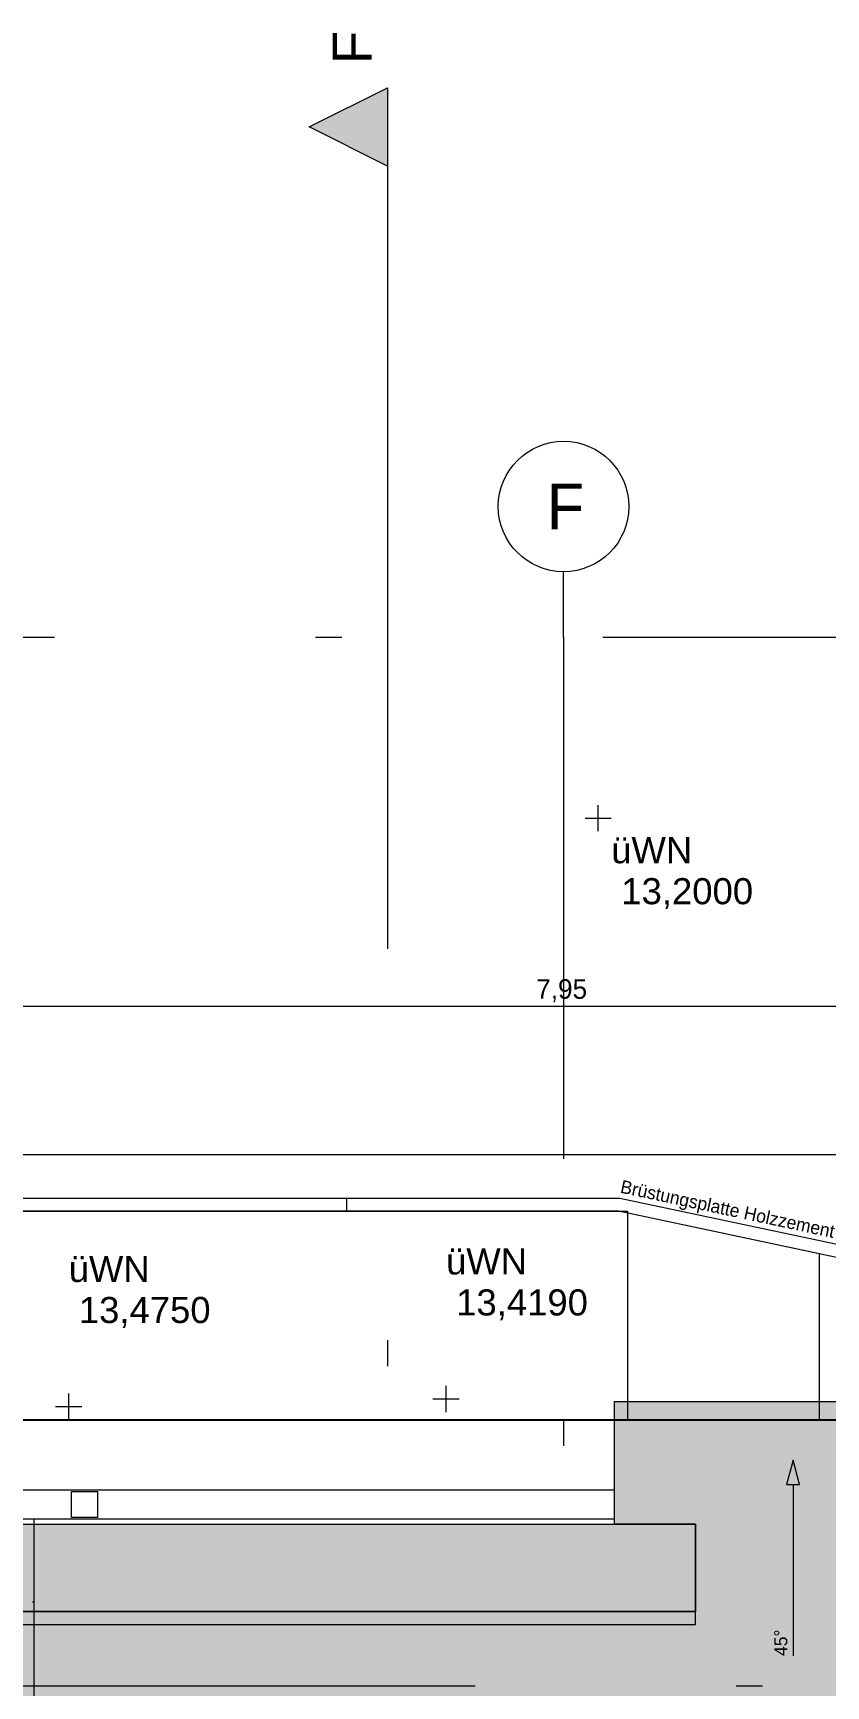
# Model space of a CAD drawing. Header units: metres. Extents: x -3 to 171, y -23 to 41.
# Drawn here: x 12.97 to 16, y -1.02 to 5.31 of the extents above; entities that cross this region are included whole.
import ezdxf

# ---------------------------------------------------------------- set-up
doc = ezdxf.new("R2010")
doc.units = ezdxf.units.M
doc.header["$MEASUREMENT"] = 0
doc.set_wipeout_variables(frame=1)
for name, pattern in [('Achse', [0.004, 0.002, -0.001, 0, -0.001]), ('Schnittlinie', [0.006, 0.003, -0.0015, 0, -0.0015]), ('Wipeout_Contour', [1, 0, -1])]:
    doc.linetypes.add(name, pattern=pattern)
for name, color, linetype in [('6._Dach PP STG1_1_000 Achsraster', 7, 'Continuous'), ('6._Dach PP STG1_1_165 Fassadengestaltung Bänder', 7, 'Continuous'), ('6._Dach PP STG1_1_330 Dachaufbau', 7, 'Continuous'), ('6._Dach PP STG1_1_611 Entwässerung', 7, 'Continuous'), ('6._Dach PP STG1_1_815 Raumbegrenzung', 7, 'Continuous'), ('6._Dach PP STG1_1_840 Baulinien', 7, 'Continuous'), ('6._Dach PP STG1_1_851 Marker Schnitt', 7, 'Continuous'), ('6._Dach PP STG1_1_910 Allgemein Lageplan Höhen', 7, 'Continuous'), ('6._Dach PP STG1_1_945 Einreichplan Beschriftung', 7, 'Continuous'), ('6._Dach PP STG1_1_950 Polierplan Bemaßung', 7, 'Continuous'), ('6._Dach PP STG1_1_Neubau_840 Baulinien', 7, 'Continuous')]:
    doc.layers.add(name, color=color, linetype=linetype)
doc.styles.add('ERSTELLTER_STIL_1', font='arial.ttf')
doc.styles.add('ERSTELLTER_STIL_2', font='')
doc.styles.get('ERSTELLTER_STIL_2').set_extended_font_data('Eurostile')
doc.linetypes.add('Grenze Grundstück', pattern='A,0,[1,415_260415_PP_VA_1_9 DD STG11.Shx,S=0.00031746,R=0,X=0,Y=0],-0.04,0', length=0.04)

msp = doc.modelspace()

# ---------------------------------------------------------------- hatches: boundary and pattern name
at = {"layer": '6._Dach PP STG1_1_330 Dachaufbau', "linetype": 'Continuous', "lineweight": 0, "true_color": 0x000000}
msp.add_hatch(color=18, dxfattribs=at).paths.add_polyline_path([(15.505, -0.4), (12.655, -0.4), (12.655, -0.7353), (15.505, -0.7353)])
at = {"layer": '6._Dach PP STG1_1_851 Marker Schnitt', "linetype": 'Continuous', "lineweight": 0, "true_color": 0x000000}
msp.add_hatch(color=18, dxfattribs=at).paths.add_polyline_path([(14.325, 5.105), (14.025, 4.955), (14.325, 4.805)])

# ---------------------------------------------------------------- linework, layer by layer
at = {"layer": '6._Dach PP STG1_1_000 Achsraster', "color": 5, "linetype": 'Achse', "lineweight": 0, "ltscale": 1000}
for p, q in [((15, 3), (15, 3.25)), ((-1.25, 3), (21, 3)), ((15, 3), (15, -22.5231)), ((-1.5, 0), (21, 0))]:
    msp.add_line(p, q, dxfattribs=at)
at = {"layer": '6._Dach PP STG1_1_000 Achsraster', "color": 5, "linetype": 'Continuous', "lineweight": 0, "ltscale": 1000}
msp.add_circle((15, 3.5), 0.25, dxfattribs=at)
at = {"layer": '6._Dach PP STG1_1_000 Achsraster', "color": 5, "linetype": 'Achse', "lineweight": 0, "ltscale": 1000}
msp.add_point((15, 3), dxfattribs=at)
msp.add_point((15, 3), dxfattribs=at)
at = {"layer": '6._Dach PP STG1_1_165 Fassadengestaltung Bänder', "color": 7, "linetype": 'Continuous', "lineweight": 13, "ltscale": 1000, "flags": 128}
msp.add_lwpolyline([(0, 0), (0, 0.0617), (3.72, 0.85), (5.89, 0.85), (13.09, 0.85), (15.2152, 0.85), (18.985, 0.0511), (18.985, 0), (18.935, 0), (18.935, 0.0074), (15.21, 0.8), (3.72, 0.8)], close=True, dxfattribs=at)
at = {"layer": '6._Dach PP STG1_1_165 Fassadengestaltung Bänder', "color": 7, "linetype": 'Continuous', "lineweight": 18, "ltscale": 1000, "flags": 128}
for points in [[(14.17, 0.85), (15.2152, 0.85), (18.985, 0.0511)], [(14.17, 0.8), (14.17, 0.85)], [(15.98, 0.6362), (15.21, 0.8), (14.17, 0.8)], [(15.98, 0), (15.98, 0.6362)], [(18.985, 0), (15.98, 0)]]:
    msp.add_lwpolyline(points, dxfattribs=at)
at = {"layer": '6._Dach PP STG1_1_330 Dachaufbau', "color": 7, "linetype": 'Continuous', "lineweight": 18, "ltscale": 1000, "flags": 128}
for points in [[(15.195, 0.07), (16.205, 0.07)], [(15.195, -0.4), (15.195, 0.07)], [(12.655, -0.4), (15.505, -0.4)], [(15.505, -0.4), (15.195, -0.4)]]:
    msp.add_lwpolyline(points, dxfattribs=at)
at = {"layer": '6._Dach PP STG1_1_611 Entwässerung', "color": 250, "linetype": 'Continuous', "lineweight": 13, "ltscale": 1000, "true_color": 0x3f3f3f}
msp.add_line((15.8791, -0.2475), (15.8791, -0.905), dxfattribs=at)
at = {"layer": '6._Dach PP STG1_1_611 Entwässerung', "color": 14, "linetype": 'Achse', "lineweight": 13, "ltscale": 1000, "true_color": 0xa80000}
msp.add_line((12.6616, -1.02), (18.9816, -1.02), dxfattribs=at)
at = {"layer": '6._Dach PP STG1_1_611 Entwässerung', "color": 250, "linetype": 'Continuous', "lineweight": 13, "ltscale": 1000, "true_color": 0x3f3f3f, "flags": 128}
msp.add_lwpolyline([(15.9041, -0.2475), (15.8791, -0.155), (15.8541, -0.2475)], close=True, dxfattribs=at)
at = {"layer": '6._Dach PP STG1_1_611 Entwässerung', "color": 171, "linetype": 'Continuous', "lineweight": 13, "ltscale": 1000, "true_color": 0x6c6cff, "flags": 128}
for points in [[(12.655, -0.38), (15.195, -0.38), (15.195, -0.27), (12.655, -0.27)], [(13.115, -0.275), (13.215, -0.275), (13.215, -0.375), (13.115, -0.375)]]:
    msp.add_lwpolyline(points, close=True, dxfattribs=at)
for points in [[(12.9703, -0.3804), (12.9653, -0.3804)], [(12.9703, -0.3804), (12.9703, -0.6984)], [(12.9703, -0.6984), (12.9653, -0.6984)]]:
    msp.add_lwpolyline(points, dxfattribs=at)
at = {"layer": '6._Dach PP STG1_1_815 Raumbegrenzung', "color": 8, "linetype": 'Continuous', "lineweight": 13, "ltscale": 1000, "flags": 128}
msp.add_lwpolyline([(3.705, 0), (3.705, 0.8), (15.245, 0.8), (15.245, 0)], dxfattribs=at)
at = {"layer": '6._Dach PP STG1_1_840 Baulinien', "color": 76, "linetype": 'Grenze Grundstück', "lineweight": 13, "ltscale": 1000, "true_color": 0x3f7f02, "flags": 128}
msp.add_lwpolyline([(0.0612, -22.5231), (0.0564, -12.2031), (0, -0.0002), (18.985, -0.0012), (18.958, -11.4452), (18.9035, -19.5703), (18.8897, -22.5231)], dxfattribs=at)
at = {"layer": '6._Dach PP STG1_1_851 Marker Schnitt', "color": 7, "linetype": 'Schnittlinie', "lineweight": 13, "ltscale": 1000}
msp.add_line((14.325, 4.805), (14.325, -22.5231), dxfattribs=at)
at = {"layer": '6._Dach PP STG1_1_851 Marker Schnitt', "color": 7, "linetype": 'Continuous', "lineweight": 13, "ltscale": 1000, "flags": 128}
msp.add_lwpolyline([(14.325, 5.105), (14.325, 4.805), (14.025, 4.955)], close=True, dxfattribs=at)
at = {"layer": '6._Dach PP STG1_1_910 Allgemein Lageplan Höhen', "color": 7, "linetype": 'Continuous', "lineweight": 13, "ltscale": 1000}
for p, q in [((15.1323, 2.2559), (15.1323, 2.3559)), ((15.0823, 2.3059), (15.1823, 2.3059)), ((14.5497, 0.0298), (14.5497, 0.1298)), ((13.1042, 0.0009), (13.1042, 0.1009)), ((14.4997, 0.0798), (14.5997, 0.0798)), ((13.0542, 0.0509), (13.1542, 0.0509))]:
    msp.add_line(p, q, dxfattribs=at)
at = {"layer": '6._Dach PP STG1_1_950 Polierplan Bemaßung', "color": 7, "linetype": 'Continuous', "lineweight": 13, "ltscale": 1000}
msp.add_line((11.035, 1.5846), (18.985, 1.5846), dxfattribs=at)
at = {"layer": '6._Dach PP STG1_1_950 Polierplan Bemaßung', "color": 1, "linetype": 'Continuous', "lineweight": 13, "ltscale": 1000, "true_color": 0xfb0106}
msp.add_line((0, 1.0169), (18.985, 1.0169), dxfattribs=at)
at = {"layer": '6._Dach PP STG1_1_Neubau_840 Baulinien', "color": 1, "linetype": 'Continuous', "lineweight": 25, "ltscale": 1000, "true_color": 0xfb0106, "flags": 128}
msp.add_lwpolyline([(-3.0225, 0.0171), (0, 0), (18.985, 0), (22.9775, -0.0033)], dxfattribs=at)

# ---------------------------------------------------------------- texts
at = {"layer": '6._Dach PP STG1_1_000 Achsraster', "color": 5, "linetype": 'Continuous', "lineweight": 0, "insert": (14.9358, 3.5875), "char_height": 0.175, "attachment_point": 1, "style": 'ERSTELLTER_STIL_2'}
msp.add_mtext('\\A1;{\\pql;\\pt0;\\fEurostile|b0|i0|c0|p0;\\W1.000000;F}', dxfattribs=at)
at = {"layer": '6._Dach PP STG1_1_611 Entwässerung', "color": 250, "linetype": 'Continuous', "lineweight": 13, "true_color": 0x3f3f3f, "insert": (15.8578, -0.905), "char_height": 0.05, "attachment_point": 7, "rotation": 90, "style": 'ERSTELLTER_STIL_2'}
msp.add_mtext('\\A1;{\\pql;\\fEurostile|b0|i0|c0|p0;\\W1.000000;45°}', dxfattribs=at)
at = {"layer": '6._Dach PP STG1_1_851 Marker Schnitt', "color": 7, "linetype": 'Continuous', "lineweight": 13, "insert": (14.265, 5.195), "char_height": 0.15, "attachment_point": 7, "rotation": 90, "style": 'ERSTELLTER_STIL_1'}
msp.add_mtext('\\A1;{\\pql;\\pt0;\\fArial|b0|i0|c0|p0;\\W1.000000;F}', dxfattribs=at)
at = {"layer": '6._Dach PP STG1_1_910 Allgemein Lageplan Höhen', "color": 7, "linetype": 'Continuous', "lineweight": 13, "char_height": 0.1, "attachment_point": 1, "style": 'ERSTELLTER_STIL_1'}
for s, insert in [('\\A1;{\\pql;\\fArial|b0|i0|c0|p0;\\W1.000000;üWN}', (15.1823, 2.2331)), ('\\A1;{\\pql;\\fArial|b0|i0|c0|p0;\\W1.000000; 13,2000}', (15.1823, 2.0759)), ('\\A1;{\\pql;\\fArial|b0|i0|c0|p0;\\W1.000000;üWN}', (14.5497, 0.657)), ('\\A1;{\\pql;\\fArial|b0|i0|c0|p0;\\W1.000000;üWN}', (13.1042, 0.628)), ('\\A1;{\\pql;\\fArial|b0|i0|c0|p0;\\W1.000000; 13,4750}', (13.1042, 0.4709)), ('\\A1;{\\pql;\\fArial|b0|i0|c0|p0;\\W1.000000; 13,4190}', (14.5497, 0.4998))]:
    msp.add_mtext(s, dxfattribs=dict(at, insert=insert))
at = {"layer": '6._Dach PP STG1_1_945 Einreichplan Beschriftung', "color": 7, "linetype": 'Continuous', "lineweight": 13, "insert": (15.2113, 0.8561), "char_height": 0.05, "attachment_point": 7, "rotation": 347.98092, "style": 'ERSTELLTER_STIL_2'}
msp.add_mtext('\\A1;{\\pql;\\fEurostile|b0|i0|c0|p0;\\W1.000000;Brüstungsplatte Holzzement beschichtet}', dxfattribs=at)
at = {"layer": '6._Dach PP STG1_1_950 Polierplan Bemaßung', "color": 7, "linetype": 'Continuous', "lineweight": 13, "insert": (14.8951, 1.5996), "char_height": 0.075, "width": 0.22978, "attachment_point": 7, "style": 'ERSTELLTER_STIL_2'}
msp.add_mtext('\\A1;{\\pql;\\fEurostile|b0|i0|c0|p0;\\W1.000000;7,95}', dxfattribs=at)

# ---------------------------------------------------------------- next in the draw order: wipeouts: each hides what was drawn before it
at = {"color": 254, "linetype": 'Wipeout_Contour', "lineweight": 0, "ltscale": 56.445909}
msp.add_wipeout([(15.505, -0.751), (15.505, -0.7353), (12.655, -0.7353), (12.655, -0.751)], dxfattribs=at).dxf.layer = '6._Dach PP STG1_1_330 Dachaufbau'

# ---------------------------------------------------------------- next in the draw order: wipeouts: each hides what was drawn before it
at = {"color": 254, "linetype": 'Wipeout_Contour', "lineweight": 0, "ltscale": 56.454247}
msp.add_wipeout([(15.505, -0.7735), (12.655, -0.7735), (12.655, -0.7848), (15.505, -0.7848)], dxfattribs=at).dxf.layer = '6._Dach PP STG1_1_330 Dachaufbau'

# ---------------------------------------------------------------- next in the draw order: wipeouts: each hides what was drawn before it
at = {"color": 254, "linetype": 'Wipeout_Contour', "lineweight": 0, "ltscale": 56.450345}
msp.add_wipeout([(12.655, -0.751), (12.655, -0.7735), (15.505, -0.7735), (15.505, -0.751)], dxfattribs=at).dxf.layer = '6._Dach PP STG1_1_330 Dachaufbau'

# ---------------------------------------------------------------- next in the draw order: hatches: boundary and pattern name
at = {"layer": '6._Dach PP STG1_1_330 Dachaufbau', "linetype": 'Continuous', "lineweight": 0, "true_color": 0x000000}
h = msp.add_hatch(color=18, dxfattribs=at)
h.paths.add_polyline_path([(18.84, -4.5), (18.8399, -4.5433), (18.8397, -4.6), (18.9704, -4.6), (18.986, 0.07), (17.955, 0.07), (17.955, -0.7715), (16.205, -0.7715), (16.205, 0.07), (15.195, 0.07), (15.195, -0.4), (15.505, -0.4), (15.505, -0.7353), (12.655, -0.7353), (12.655, -4.5)])
h.paths.add_polyline_path([(17.93, -3.7987), (16.23, -3.7987), (16.23, -2.1975), (17.93, -2.1975)], flags=0)
h.paths.add_polyline_path([(14.9919, -2.1975), (14.9919, -3.7987), (13.2919, -3.7987), (13.2919, -2.1975)], flags=0)

# ---------------------------------------------------------------- next in the draw order: linework, layer by layer
at = {"layer": '6._Dach PP STG1_1_330 Dachaufbau', "color": 7, "linetype": 'Continuous', "lineweight": 18, "ltscale": 1000, "flags": 128}
for points in [[(15.505, -0.4), (15.505, -0.7353)], [(15.505, -0.7353), (15.505, -0.4)], [(15.505, -0.7353), (12.655, -0.7353)], [(12.655, -0.7353), (15.505, -0.7353)], [(15.505, -0.7848), (15.505, -0.7735), (15.505, -0.751), (15.505, -0.7353)], [(12.655, -0.7848), (15.505, -0.7848)]]:
    msp.add_lwpolyline(points, dxfattribs=at)
at = {"layer": '6._Dach PP STG1_1_611 Entwässerung', "color": 14, "linetype": 'Achse', "lineweight": 13, "ltscale": 1000, "true_color": 0xa80000}
for p, q in [((12.9703, -0.3804), (12.9703, -0.7691)), ((12.9703, -0.7691), (12.9703, -4.1721))]:
    msp.add_line(p, q, dxfattribs=at)
at = {"layer": '6._Dach PP STG1_1_611 Entwässerung', "color": 171, "linetype": 'Continuous', "lineweight": 13, "ltscale": 1000, "true_color": 0x6c6cff, "flags": 128}
msp.add_lwpolyline([(12.9703, -0.6984), (12.9703, -4.1721)], dxfattribs=at)

doc.saveas('drawing.dxf')
